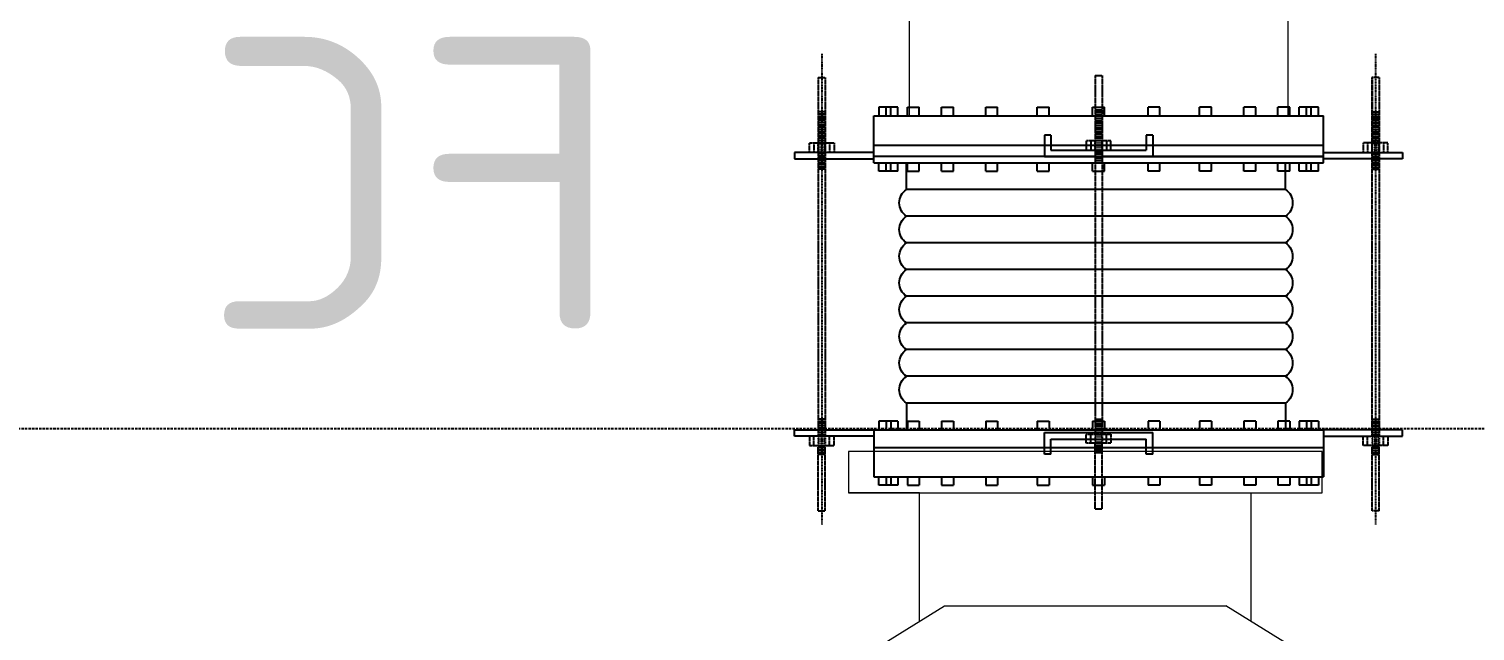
# Model space of a CAD drawing. Header units: inches. Extents: x 86328 to 235202, y 68629 to 184293.
# Drawn here: x 188622 to 190148, y 130288 to 130923 of the extents above; entities that cross this region are included whole.
import ezdxf

# ---------------------------------------------------------------- set-up
doc = ezdxf.new("R2010")
doc.units = ezdxf.units.IN
doc.header["$MEASUREMENT"] = 0
doc.linetypes.add('CENTER', pattern=[2, 1.25, -0.25, 0.25, -0.25])
doc.linetypes.add('HIDDEN', pattern=[0.375, 0.25, -0.125])
for name, color, linetype in [('1', 1, 'CENTER'), ('M-HVAC-EQPM-NEW', 5, 'Continuous'), ('text', 3, 'Continuous')]:
    doc.layers.add(name, color=color, linetype=linetype)
doc.layers.add('DIM', color=251, linetype='Continuous', lineweight=0)
doc.styles.add('ISO', font='isocpeur.ttf')

# ---------------------------------------------------------------- blocks, each defined once
blk = doc.blocks.new('SPS')
at = {"color": 5}
for p, q in [((250190.4, 207906.6), (250190.4, 207915.6)), ((250190.4, 207915.6), (250210.6, 207915.6)), ((250198.1, 207906.6), (250198.1, 207915.6)), ((250203, 207906.6), (250203, 207915.6)), ((250210.6, 207906.6), (250210.6, 207915.6)), ((250220.6, 207915.6), (250233.2, 207915.6)), ((250220.6, 207906.6), (250220.6, 207915.6)), ((250233.2, 207906.6), (250233.2, 207915.6)), ((250256.5, 207915.6), (250269.1, 207915.6)), ((250256.5, 207906.6), (250256.5, 207915.6)), ((250269.1, 207906.6), (250269.1, 207915.6)), ((250303.3, 207915.6), (250315.8, 207915.6)), ((250303.3, 207906.6), (250303.3, 207915.6)), ((250315.8, 207906.6), (250315.8, 207915.6)), ((250357.7, 207915.6), (250370.2, 207915.6)), ((250357.7, 207906.6), (250357.7, 207915.6)), ((250370.2, 207906.6), (250370.2, 207915.6)), ((250416.1, 207906.6), (250416.1, 207915.6)), ((250428.7, 207915.6), (250416.1, 207915.6)), ((250428.7, 207906.6), (250428.7, 207915.6)), ((250474.5, 207906.6), (250474.5, 207915.6)), ((250487.1, 207915.6), (250474.5, 207915.6)), ((250487.1, 207906.6), (250487.1, 207915.6)), ((250529, 207906.6), (250529, 207915.6)), ((250541.5, 207915.6), (250529, 207915.6)), ((250541.5, 207906.6), (250541.5, 207915.6)), ((250575.7, 207906.6), (250575.7, 207915.6)), ((250588.3, 207915.6), (250575.7, 207915.6)), ((250588.3, 207906.6), (250588.3, 207915.6)), ((250611.6, 207906.6), (250611.6, 207915.6)), ((250624.1, 207915.6), (250611.6, 207915.6)), ((250624.1, 207906.6), (250624.1, 207915.6)), ((250634.1, 207906.6), (250634.1, 207915.6)), ((250634.1, 207915.6), (250654.4, 207915.6)), ((250641.8, 207906.6), (250641.8, 207915.6)), ((250646.7, 207906.6), (250646.7, 207915.6)), ((250654.4, 207915.6), (250654.4, 207906.6)), ((250659.7, 207906.6), (250185, 207906.6)), ((250185, 207856.9), (250185, 207906.6)), ((250659.7, 207856.9), (250659.7, 207906.6)), ((250365.2, 207886.3), (250365.2, 207863.5)), ((250365.2, 207886.3), (250372.1, 207886.3)), ((250372.1, 207886.3), (250372.1, 207870.3)), ((250472.7, 207886.3), (250472.7, 207870.3)), ((250472.7, 207886.3), (250479.5, 207886.3)), ((250479.5, 207886.3), (250479.5, 207863.5)), ((250185, 207868), (250101.6, 207868)), ((250101.6, 207868), (250101.6, 207861.2)), ((250659.7, 207875.6), (250185, 207875.6)), ((250185, 207868), (250185, 207868)), ((250185, 207868), (250185, 207868)), ((250185, 207861.2), (250185, 207868)), ((250472.7, 207870.3), (250372.1, 207870.3)), ((250659.7, 207868), (250659.7, 207868)), ((250659.7, 207868), (250659.7, 207868)), ((250659.7, 207868), (250743.2, 207868)), ((250659.7, 207861.2), (250659.7, 207868)), ((250743.2, 207868), (250743.2, 207861.2)), ((250101.6, 207861.2), (250185, 207861.2)), ((250365.2, 207863.5), (250185, 207863.5)), ((250185, 207863.5), (250659.7, 207863.5)), ((250659.7, 207856.9), (250185, 207856.9)), ((250190.4, 207848), (250190.4, 207856.9)), ((250198.1, 207848), (250198.1, 207856.9)), ((250203, 207848), (250203, 207856.9)), ((250210.6, 207848), (250210.6, 207856.9)), ((250220.6, 207848), (250220.6, 207856.9)), ((250225.2, 207828.8), (250225.2, 207856.9)), ((250233.2, 207848), (250233.2, 207856.9)), ((250256.5, 207848), (250256.5, 207856.9)), ((250269.1, 207848), (250269.1, 207856.9)), ((250303.3, 207848), (250303.3, 207856.9)), ((250315.8, 207848), (250315.8, 207856.9)), ((250357.7, 207848), (250357.7, 207856.9)), ((250479.5, 207863.5), (250365.2, 207863.5)), ((250370.2, 207848), (250370.2, 207856.9)), ((250416.1, 207848), (250416.1, 207856.9)), ((250428.7, 207848), (250428.7, 207856.9)), ((250474.5, 207848), (250474.5, 207856.9)), ((250487.1, 207848), (250487.1, 207856.9)), ((250529, 207848), (250529, 207856.9)), ((250541.5, 207848), (250541.5, 207856.9)), ((250575.7, 207848), (250575.7, 207856.9)), ((250588.3, 207848), (250588.3, 207856.9)), ((250611.6, 207848), (250611.6, 207856.9)), ((250624.1, 207848), (250624.1, 207856.9)), ((250625.2, 207828.8), (250625.2, 207856.9)), ((250634.1, 207848), (250634.1, 207856.9)), ((250641.8, 207848), (250641.8, 207856.9)), ((250646.7, 207848), (250646.7, 207856.9)), ((250654.4, 207848), (250654.4, 207856.9)), ((250743.2, 207861.2), (250659.7, 207861.2)), ((250190.4, 207848), (250210.6, 207848)), ((250220.6, 207848), (250233.2, 207848)), ((250256.5, 207848), (250269.1, 207848)), ((250303.3, 207848), (250315.8, 207848)), ((250357.7, 207848), (250370.2, 207848)), ((250428.7, 207848), (250416.1, 207848)), ((250487.1, 207848), (250474.5, 207848)), ((250541.5, 207848), (250529, 207848)), ((250588.3, 207848), (250575.7, 207848)), ((250624.1, 207848), (250611.6, 207848)), ((250634.1, 207848), (250654.4, 207848)), ((250225.2, 207828.8), (250625.2, 207828.8)), ((250225.2, 207800.6), (250625.2, 207800.6)), ((250225.2, 207772.4), (250625.2, 207772.4)), ((250225.2, 207744.3), (250625.2, 207744.3)), ((250225.2, 207716.1), (250625.2, 207716.1)), ((250225.2, 207687.9), (250625.2, 207687.9)), ((250225.2, 207659.8), (250625.2, 207659.8)), ((250225.2, 207631.6), (250625.2, 207631.6)), ((250225.2, 207603.4), (250625.2, 207603.4)), ((250225.2, 207603.4), (250225.2, 207575.2)), ((250625.2, 207603.4), (250625.2, 207575.2)), ((250101.6, 207568.4), (250101.6, 207575.2)), ((250101.6, 207575.2), (250185, 207575.2)), ((250185, 207575.2), (250185, 207568.4)), ((250185, 207575.2), (250185, 207525.5)), ((250659.7, 207575.2), (250185, 207575.2)), ((250190.4, 207584.2), (250190.4, 207575.2)), ((250190.4, 207584.2), (250210.6, 207584.2)), ((250198.1, 207584.2), (250198.1, 207575.2)), ((250203, 207584.2), (250203, 207575.2)), ((250210.6, 207584.2), (250210.6, 207575.2)), ((250220.6, 207584.2), (250233.2, 207584.2)), ((250220.6, 207584.2), (250220.6, 207575.2)), ((250233.2, 207584.2), (250233.2, 207575.2)), ((250256.5, 207584.2), (250269.1, 207584.2)), ((250256.5, 207584.2), (250256.5, 207575.2)), ((250269.1, 207584.2), (250269.1, 207575.2)), ((250303.3, 207584.2), (250315.8, 207584.2)), ((250303.3, 207584.2), (250303.3, 207575.2)), ((250315.8, 207584.2), (250315.8, 207575.2)), ((250357.7, 207584.2), (250370.2, 207584.2)), ((250357.7, 207584.2), (250357.7, 207575.2)), ((250370.2, 207584.2), (250370.2, 207575.2)), ((250416.1, 207584.2), (250416.1, 207575.2)), ((250428.7, 207584.2), (250416.1, 207584.2)), ((250428.7, 207584.2), (250428.7, 207575.2)), ((250474.5, 207584.2), (250474.5, 207575.2)), ((250487.1, 207584.2), (250474.5, 207584.2)), ((250487.1, 207584.2), (250487.1, 207575.2)), ((250529, 207584.2), (250529, 207575.2)), ((250541.5, 207584.2), (250529, 207584.2)), ((250541.5, 207584.2), (250541.5, 207575.2)), ((250575.7, 207584.2), (250575.7, 207575.2)), ((250588.3, 207584.2), (250575.7, 207584.2)), ((250588.3, 207584.2), (250588.3, 207575.2)), ((250611.6, 207584.2), (250611.6, 207575.2)), ((250624.1, 207584.2), (250611.6, 207584.2)), ((250624.1, 207584.2), (250624.1, 207575.2)), ((250634.1, 207584.2), (250634.1, 207575.2)), ((250634.1, 207584.2), (250654.4, 207584.2)), ((250641.8, 207584.2), (250641.8, 207575.2)), ((250646.7, 207584.2), (250646.7, 207575.2)), ((250654.4, 207584.2), (250654.4, 207575.2)), ((250659.7, 207575.2), (250659.7, 207525.5)), ((250743.2, 207575.2), (250659.7, 207575.2)), ((250659.7, 207575.2), (250659.7, 207568.4)), ((250743.2, 207568.4), (250743.2, 207575.2)), ((250185, 207568.4), (250101.6, 207568.4)), ((250185, 207568.4), (250185, 207568.4)), ((250185, 207568.4), (250185, 207568.4)), ((250365.2, 207549.3), (250365.2, 207572.2)), ((250479.5, 207572.2), (250365.2, 207572.2)), ((250372.1, 207549.3), (250372.1, 207565.3)), ((250472.7, 207565.3), (250372.1, 207565.3)), ((250472.7, 207549.3), (250472.7, 207565.3)), ((250479.5, 207549.3), (250479.5, 207572.2)), ((250659.7, 207568.4), (250659.7, 207568.4)), ((250659.7, 207568.4), (250659.7, 207568.4)), ((250659.7, 207568.4), (250743.2, 207568.4)), ((250659.7, 207556.6), (250185, 207556.6)), ((250365.2, 207549.3), (250372.1, 207549.3)), ((250472.7, 207549.3), (250479.5, 207549.3)), ((250659.7, 207525.5), (250185, 207525.5)), ((250190.4, 207525.5), (250190.4, 207516.6)), ((250190.4, 207516.6), (250210.6, 207516.6)), ((250198.1, 207525.5), (250198.1, 207516.6)), ((250203, 207525.5), (250203, 207516.6)), ((250210.6, 207525.5), (250210.6, 207516.6)), ((250220.6, 207525.5), (250220.6, 207516.6)), ((250220.6, 207516.6), (250233.2, 207516.6)), ((250233.2, 207525.5), (250233.2, 207516.6)), ((250256.5, 207525.5), (250256.5, 207516.6)), ((250256.5, 207516.6), (250269.1, 207516.6)), ((250269.1, 207525.5), (250269.1, 207516.6)), ((250303.3, 207525.5), (250303.3, 207516.6)), ((250303.3, 207516.6), (250315.8, 207516.6)), ((250315.8, 207525.5), (250315.8, 207516.6)), ((250357.7, 207525.5), (250357.7, 207516.6)), ((250357.7, 207516.6), (250370.2, 207516.6)), ((250370.2, 207525.5), (250370.2, 207516.6)), ((250416.1, 207525.5), (250416.1, 207516.6)), ((250428.7, 207516.6), (250416.1, 207516.6)), ((250428.7, 207525.5), (250428.7, 207516.6)), ((250474.5, 207525.5), (250474.5, 207516.6)), ((250487.1, 207516.6), (250474.5, 207516.6)), ((250487.1, 207525.5), (250487.1, 207516.6)), ((250529, 207525.5), (250529, 207516.6)), ((250541.5, 207516.6), (250529, 207516.6)), ((250541.5, 207525.5), (250541.5, 207516.6)), ((250575.7, 207525.5), (250575.7, 207516.6)), ((250588.3, 207516.6), (250575.7, 207516.6)), ((250588.3, 207525.5), (250588.3, 207516.6)), ((250611.6, 207525.5), (250611.6, 207516.6)), ((250624.1, 207516.6), (250611.6, 207516.6)), ((250624.1, 207525.5), (250624.1, 207516.6)), ((250634.1, 207525.5), (250634.1, 207516.6)), ((250634.1, 207516.6), (250654.4, 207516.6)), ((250641.8, 207525.5), (250641.8, 207516.6)), ((250646.7, 207525.5), (250646.7, 207516.6)), ((250654.4, 207516.6), (250654.4, 207525.5))]:
    blk.add_line(p, q, dxfattribs=at)
for centre, start, end in [((250234.6, 207814.7), 123.6891, 236.3109), ((250615.8, 207814.7), 303.6891, 56.3109), ((250234.6, 207786.5), 123.6891, 236.3109), ((250615.8, 207786.5), 303.6891, 56.3109), ((250234.6, 207758.3), 123.6891, 236.3109), ((250615.8, 207758.3), 303.6891, 56.3109), ((250234.6, 207730.2), 123.6891, 236.3109), ((250615.8, 207730.2), 303.6891, 56.3109), ((250234.6, 207702), 123.6891, 236.3109), ((250615.8, 207702), 303.6891, 56.3109), ((250234.6, 207673.8), 123.6891, 236.3109), ((250615.8, 207673.8), 303.6891, 56.3109), ((250234.6, 207645.7), 123.6891, 236.3109), ((250615.8, 207645.7), 303.6891, 56.3109), ((250234.6, 207617.5), 123.6891, 236.3109), ((250615.8, 207617.5), 303.6891, 56.3109)]:
    blk.add_arc(centre, 16.9, start, end, dxfattribs=at)
at = {"layer": '1', "color": 5, "linetype": 'CENTER', "ltscale": 0.09}
for p, q in [((250130.2, 207972.1), (250130.2, 207475.1)), ((250714.6, 207972.1), (250714.6, 207475.1))]:
    blk.add_line(p, q, dxfattribs=at)
at = {"layer": '1', "color": 5}
for p, q in [((250126.4, 207946.9), (250126.4, 207568.4)), ((250126.4, 207946.9), (250126.4, 207877.9)), ((250126.4, 207946.9), (250134, 207946.9)), ((250133.9, 207946.9), (250133.9, 207877.9)), ((250134, 207946.9), (250134, 207568.4)), ((250418.6, 207949.2), (250418.6, 207570.7)), ((250418.6, 207949.2), (250418.6, 207880.2)), ((250426.2, 207949.2), (250418.6, 207949.2)), ((250426.2, 207949.2), (250418.6, 207949.2)), ((250426.2, 207949.2), (250426.2, 207570.7)), ((250426.2, 207949.2), (250426.2, 207880.2)), ((250710.8, 207946.9), (250710.8, 207568.4)), ((250710.8, 207946.9), (250710.8, 207877.9)), ((250718.4, 207946.9), (250710.8, 207946.9)), ((250718.4, 207946.9), (250718.4, 207568.4)), ((250718.4, 207946.9), (250718.4, 207877.9)), ((250133.9, 207910.7), (250126.4, 207910.7)), ((250133.9, 207910.7), (250126.4, 207910.7)), ((250426.2, 207913), (250418.6, 207913)), ((250426.2, 207913), (250418.6, 207913)), ((250426.2, 207910.6), (250418.6, 207910.6)), ((250426.2, 207910.6), (250418.6, 207910.6)), ((250426.2, 207910.6), (250418.6, 207910.6)), ((250426.2, 207910.6), (250418.6, 207910.6)), ((250710.8, 207910.7), (250718.4, 207910.7)), ((250710.8, 207910.7), (250718.4, 207910.7)), ((250133.9, 207908.3), (250126.4, 207908.3)), ((250133.9, 207908.3), (250126.4, 207908.3)), ((250133.9, 207908.3), (250126.4, 207908.3)), ((250133.9, 207908.3), (250126.4, 207908.3)), ((250133.9, 207906), (250126.4, 207906)), ((250133.9, 207906), (250126.4, 207906)), ((250133.9, 207903.8), (250126.4, 207903.8)), ((250133.9, 207903.8), (250126.4, 207903.8)), ((250133.9, 207901.5), (250126.4, 207901.5)), ((250133.9, 207901.5), (250126.4, 207901.5)), ((250133.9, 207901.5), (250126.4, 207901.5)), ((250133.9, 207901.5), (250126.4, 207901.5)), ((250133.9, 207899.2), (250126.4, 207899.2)), ((250133.9, 207899.2), (250126.4, 207899.2)), ((250133.9, 207896.8), (250126.4, 207896.8)), ((250133.9, 207896.8), (250126.4, 207896.8)), ((250426.2, 207908.3), (250418.6, 207908.3)), ((250426.2, 207908.3), (250418.6, 207908.3)), ((250426.2, 207906.1), (250418.6, 207906.1)), ((250426.2, 207906.1), (250418.6, 207906.1)), ((250426.2, 207903.8), (250418.6, 207903.8)), ((250426.2, 207903.8), (250418.6, 207903.8)), ((250426.2, 207903.8), (250418.6, 207903.8)), ((250426.2, 207903.8), (250418.6, 207903.8)), ((250426.2, 207901.4), (250418.6, 207901.4)), ((250426.2, 207901.4), (250418.6, 207901.4)), ((250426.2, 207899.1), (250418.6, 207899.1)), ((250426.2, 207899.1), (250418.6, 207899.1)), ((250426.2, 207896.8), (250418.6, 207896.8)), ((250426.2, 207896.8), (250418.6, 207896.8)), ((250710.8, 207908.3), (250718.4, 207908.3)), ((250710.8, 207908.3), (250718.4, 207908.3)), ((250710.8, 207908.3), (250718.4, 207908.3)), ((250710.8, 207908.3), (250718.4, 207908.3)), ((250710.8, 207906), (250718.4, 207906)), ((250710.8, 207906), (250718.4, 207906)), ((250710.8, 207903.8), (250718.4, 207903.8)), ((250710.8, 207903.8), (250718.4, 207903.8)), ((250710.8, 207901.5), (250718.4, 207901.5)), ((250710.8, 207901.5), (250718.4, 207901.5)), ((250710.8, 207901.5), (250718.4, 207901.5)), ((250710.8, 207901.5), (250718.4, 207901.5)), ((250710.8, 207899.2), (250718.4, 207899.2)), ((250710.8, 207899.2), (250718.4, 207899.2)), ((250710.8, 207896.8), (250718.4, 207896.8)), ((250710.8, 207896.8), (250718.4, 207896.8)), ((250133.9, 207894.5), (250126.4, 207894.5)), ((250133.9, 207894.5), (250126.4, 207894.5)), ((250133.9, 207892.1), (250126.4, 207892.1)), ((250133.9, 207892.1), (250126.4, 207892.1)), ((250133.9, 207889.8), (250126.4, 207889.8)), ((250133.9, 207889.8), (250126.4, 207889.8)), ((250133.9, 207887.5), (250126.4, 207887.5)), ((250133.9, 207887.5), (250126.4, 207887.5)), ((250133.9, 207885.1), (250126.4, 207885.1)), ((250133.9, 207885.1), (250126.4, 207885.1)), ((250133.9, 207882.8), (250126.4, 207882.8)), ((250133.9, 207882.8), (250126.4, 207882.8)), ((250133.9, 207880.5), (250126.4, 207880.5)), ((250133.9, 207880.5), (250126.4, 207880.5)), ((250409.4, 207870.3), (250409.4, 207880.2)), ((250409.4, 207880.2), (250435.4, 207880.2)), ((250409.4, 207870.3), (250409.4, 207880.2)), ((250409.4, 207880.2), (250435.4, 207880.2)), ((250414, 207880.2), (250414, 207870.3)), ((250414, 207880.2), (250414, 207870.3)), ((250426.2, 207894.4), (250418.6, 207894.4)), ((250426.2, 207894.4), (250418.6, 207894.4)), ((250426.2, 207892.1), (250418.6, 207892.1)), ((250426.2, 207892.1), (250418.6, 207892.1)), ((250426.2, 207889.8), (250418.6, 207889.8)), ((250426.2, 207889.8), (250418.6, 207889.8)), ((250426.2, 207887.4), (250418.6, 207887.4)), ((250426.2, 207887.4), (250418.6, 207887.4)), ((250426.2, 207885.1), (250418.6, 207885.1)), ((250426.2, 207885.1), (250418.6, 207885.1)), ((250426.2, 207882.8), (250418.6, 207882.8)), ((250426.2, 207882.8), (250418.6, 207882.8)), ((250426.2, 207880.4), (250418.6, 207880.4)), ((250426.2, 207880.4), (250418.6, 207880.4)), ((250430.7, 207880.2), (250430.7, 207870.3)), ((250430.7, 207880.2), (250430.7, 207870.3)), ((250435.4, 207880.2), (250435.4, 207870.3)), ((250435.4, 207880.2), (250435.4, 207870.3)), ((250710.8, 207894.5), (250718.4, 207894.5)), ((250710.8, 207894.5), (250718.4, 207894.5)), ((250710.8, 207892.1), (250718.4, 207892.1)), ((250710.8, 207892.1), (250718.4, 207892.1)), ((250710.8, 207889.8), (250718.4, 207889.8)), ((250710.8, 207889.8), (250718.4, 207889.8)), ((250710.8, 207887.5), (250718.4, 207887.5)), ((250710.8, 207887.5), (250718.4, 207887.5)), ((250710.8, 207885.1), (250718.4, 207885.1)), ((250710.8, 207885.1), (250718.4, 207885.1)), ((250710.8, 207882.8), (250718.4, 207882.8)), ((250710.8, 207882.8), (250718.4, 207882.8)), ((250710.8, 207880.5), (250718.4, 207880.5)), ((250710.8, 207880.5), (250718.4, 207880.5)), ((250117.2, 207868), (250117.2, 207877.9)), ((250117.2, 207877.9), (250143.2, 207877.9)), ((250117.2, 207868), (250117.2, 207877.9)), ((250117.2, 207877.9), (250143.2, 207877.9)), ((250143.2, 207868), (250117.2, 207868)), ((250143.2, 207868), (250117.2, 207868)), ((250121.8, 207877.9), (250121.8, 207868)), ((250121.8, 207877.9), (250121.8, 207868)), ((250133.9, 207878.1), (250126.4, 207878.1)), ((250133.9, 207878.1), (250126.4, 207878.1)), ((250133.9, 207866.5), (250126.4, 207866.5)), ((250133.9, 207866.5), (250126.4, 207866.5)), ((250138.5, 207877.9), (250138.5, 207868)), ((250138.5, 207877.9), (250138.5, 207868)), ((250143.2, 207877.9), (250143.2, 207868)), ((250143.2, 207877.9), (250143.2, 207868)), ((250435.4, 207870.3), (250409.4, 207870.3)), ((250435.4, 207870.3), (250409.4, 207870.3)), ((250426.2, 207869), (250418.6, 207869)), ((250426.2, 207869), (250418.6, 207869)), ((250426.2, 207868.8), (250418.6, 207868.8)), ((250426.2, 207868.8), (250418.6, 207868.8)), ((250426.2, 207866.7), (250418.6, 207866.7)), ((250426.2, 207866.7), (250418.6, 207866.7)), ((250426.2, 207866.4), (250418.6, 207866.4)), ((250426.2, 207866.4), (250418.6, 207866.4)), ((250727.6, 207877.9), (250701.6, 207877.9)), ((250701.6, 207877.9), (250701.6, 207868)), ((250727.6, 207877.9), (250701.6, 207877.9)), ((250701.6, 207877.9), (250701.6, 207868)), ((250701.6, 207868), (250727.6, 207868)), ((250701.6, 207868), (250727.6, 207868)), ((250706.3, 207877.9), (250706.3, 207868)), ((250706.3, 207877.9), (250706.3, 207868)), ((250710.8, 207878.1), (250718.4, 207878.1)), ((250710.8, 207878.1), (250718.4, 207878.1)), ((250710.8, 207866.5), (250718.4, 207866.5)), ((250710.8, 207866.5), (250718.4, 207866.5)), ((250723, 207877.9), (250723, 207868)), ((250723, 207877.9), (250723, 207868)), ((250727.6, 207868), (250727.6, 207877.9)), ((250727.6, 207868), (250727.6, 207877.9)), ((250133.9, 207864.1), (250126.4, 207864.1)), ((250133.9, 207864.1), (250126.4, 207864.1)), ((250133.9, 207861.8), (250126.4, 207861.8)), ((250133.9, 207861.8), (250126.4, 207861.8)), ((250133.9, 207859.5), (250126.4, 207859.5)), ((250133.9, 207859.5), (250126.4, 207859.5)), ((250133.9, 207857.1), (250126.4, 207857.1)), ((250133.9, 207857.1), (250126.4, 207857.1)), ((250133.9, 207854.8), (250126.4, 207854.8)), ((250133.9, 207854.8), (250126.4, 207854.8)), ((250133.9, 207852.4), (250126.4, 207852.4)), ((250133.9, 207852.4), (250126.4, 207852.4)), ((250133.9, 207850.1), (250126.4, 207850.1)), ((250133.9, 207850.1), (250126.4, 207850.1)), ((250426.2, 207864.1), (250418.6, 207864.1)), ((250426.2, 207864.1), (250418.6, 207864.1)), ((250426.2, 207861.7), (250418.6, 207861.7)), ((250426.2, 207861.7), (250418.6, 207861.7)), ((250426.2, 207859.4), (250418.6, 207859.4)), ((250426.2, 207859.4), (250418.6, 207859.4)), ((250426.2, 207857.1), (250418.6, 207857.1)), ((250426.2, 207857.1), (250418.6, 207857.1)), ((250710.8, 207864.1), (250718.4, 207864.1)), ((250710.8, 207864.1), (250718.4, 207864.1)), ((250710.8, 207861.8), (250718.4, 207861.8)), ((250710.8, 207861.8), (250718.4, 207861.8)), ((250710.8, 207859.5), (250718.4, 207859.5)), ((250710.8, 207859.5), (250718.4, 207859.5)), ((250710.8, 207857.1), (250718.4, 207857.1)), ((250710.8, 207857.1), (250718.4, 207857.1)), ((250710.8, 207854.8), (250718.4, 207854.8)), ((250710.8, 207854.8), (250718.4, 207854.8)), ((250710.8, 207852.4), (250718.4, 207852.4)), ((250710.8, 207852.4), (250718.4, 207852.4)), ((250710.8, 207850.1), (250718.4, 207850.1)), ((250710.8, 207850.1), (250718.4, 207850.1)), ((250133.9, 207586.3), (250126.4, 207586.3)), ((250133.9, 207586.3), (250126.4, 207586.3)), ((250133.9, 207584), (250126.4, 207584)), ((250133.9, 207584), (250126.4, 207584)), ((250133.9, 207581.7), (250126.4, 207581.7)), ((250133.9, 207581.7), (250126.4, 207581.7)), ((250133.9, 207579.3), (250126.4, 207579.3)), ((250133.9, 207579.3), (250126.4, 207579.3)), ((250133.9, 207577), (250126.4, 207577)), ((250133.9, 207577), (250126.4, 207577)), ((250133.9, 207574.6), (250126.4, 207574.6)), ((250133.9, 207574.6), (250126.4, 207574.6)), ((250426.2, 207586.3), (250418.6, 207586.3)), ((250426.2, 207586.3), (250418.6, 207586.3)), ((250426.2, 207583.9), (250418.6, 207583.9)), ((250426.2, 207583.9), (250418.6, 207583.9)), ((250426.2, 207581.6), (250418.6, 207581.6)), ((250426.2, 207581.6), (250418.6, 207581.6)), ((250426.2, 207579.3), (250418.6, 207579.3)), ((250426.2, 207579.3), (250418.6, 207579.3)), ((250426.2, 207576.9), (250418.6, 207576.9)), ((250426.2, 207576.9), (250418.6, 207576.9)), ((250426.2, 207574.6), (250418.6, 207574.6)), ((250426.2, 207574.6), (250418.6, 207574.6)), ((250710.8, 207586.3), (250718.4, 207586.3)), ((250710.8, 207586.3), (250718.4, 207586.3)), ((250710.8, 207584), (250718.4, 207584)), ((250710.8, 207584), (250718.4, 207584)), ((250710.8, 207581.7), (250718.4, 207581.7)), ((250710.8, 207581.7), (250718.4, 207581.7)), ((250710.8, 207579.3), (250718.4, 207579.3)), ((250710.8, 207579.3), (250718.4, 207579.3)), ((250710.8, 207577), (250718.4, 207577)), ((250710.8, 207577), (250718.4, 207577)), ((250710.8, 207574.6), (250718.4, 207574.6)), ((250710.8, 207574.6), (250718.4, 207574.6)), ((250117.2, 207568.4), (250117.2, 207558.6)), ((250143.2, 207568.4), (250117.2, 207568.4)), ((250117.2, 207568.4), (250117.2, 207558.6)), ((250143.2, 207568.4), (250117.2, 207568.4)), ((250121.8, 207558.6), (250121.8, 207568.4)), ((250121.8, 207558.6), (250121.8, 207568.4)), ((250133.9, 207572.3), (250126.4, 207572.3)), ((250133.9, 207572.3), (250126.4, 207572.3)), ((250133.9, 207570), (250126.4, 207570)), ((250133.9, 207570), (250126.4, 207570)), ((250138.5, 207558.6), (250138.5, 207568.4)), ((250138.5, 207558.6), (250138.5, 207568.4)), ((250143.2, 207558.6), (250143.2, 207568.4)), ((250143.2, 207558.6), (250143.2, 207568.4)), ((250409.4, 207570.7), (250409.4, 207560.9)), ((250435.4, 207570.7), (250409.4, 207570.7)), ((250409.4, 207570.7), (250409.4, 207560.9)), ((250435.4, 207570.7), (250409.4, 207570.7)), ((250409.4, 207560.9), (250435.4, 207560.9)), ((250409.4, 207560.9), (250435.4, 207560.9)), ((250414, 207560.9), (250414, 207570.7)), ((250414, 207560.9), (250414, 207570.7)), ((250426.2, 207572.3), (250418.6, 207572.3)), ((250426.2, 207572.3), (250418.6, 207572.3)), ((250418.6, 207491.8), (250418.6, 207560.9)), ((250426.2, 207560.6), (250418.6, 207560.6)), ((250426.2, 207560.6), (250418.6, 207560.6)), ((250426.2, 207491.8), (250426.2, 207560.9)), ((250430.7, 207560.9), (250430.7, 207570.7)), ((250430.7, 207560.9), (250430.7, 207570.7)), ((250435.4, 207560.9), (250435.4, 207570.7)), ((250435.4, 207560.9), (250435.4, 207570.7)), ((250701.6, 207558.6), (250701.6, 207568.4)), ((250701.6, 207568.4), (250727.6, 207568.4)), ((250701.6, 207558.6), (250701.6, 207568.4)), ((250701.6, 207568.4), (250727.6, 207568.4)), ((250706.3, 207558.6), (250706.3, 207568.4)), ((250706.3, 207558.6), (250706.3, 207568.4)), ((250710.8, 207572.3), (250718.4, 207572.3)), ((250710.8, 207572.3), (250718.4, 207572.3)), ((250710.8, 207570), (250718.4, 207570)), ((250710.8, 207570), (250718.4, 207570)), ((250723, 207558.6), (250723, 207568.4)), ((250723, 207558.6), (250723, 207568.4)), ((250727.6, 207568.4), (250727.6, 207558.6)), ((250727.6, 207568.4), (250727.6, 207558.6)), ((250117.2, 207558.6), (250143.2, 207558.6)), ((250117.2, 207558.6), (250143.2, 207558.6)), ((250126.4, 207489.5), (250126.4, 207558.6)), ((250133.9, 207558.3), (250126.4, 207558.3)), ((250133.9, 207558.3), (250126.4, 207558.3)), ((250133.9, 207556), (250126.4, 207556)), ((250133.9, 207556), (250126.4, 207556)), ((250133.9, 207553.6), (250126.4, 207553.6)), ((250133.9, 207553.6), (250126.4, 207553.6)), ((250133.9, 207551.3), (250126.4, 207551.3)), ((250133.9, 207551.3), (250126.4, 207551.3)), ((250133.9, 207549), (250126.4, 207549)), ((250133.9, 207549), (250126.4, 207549)), ((250133.9, 207489.5), (250133.9, 207558.6)), ((250426.2, 207558.3), (250418.6, 207558.3)), ((250426.2, 207558.3), (250418.6, 207558.3)), ((250426.2, 207555.9), (250418.6, 207555.9)), ((250426.2, 207555.9), (250418.6, 207555.9)), ((250426.2, 207553.6), (250418.6, 207553.6)), ((250426.2, 207553.6), (250418.6, 207553.6)), ((250426.2, 207551.3), (250418.6, 207551.3)), ((250426.2, 207551.3), (250418.6, 207551.3)), ((250727.6, 207558.6), (250701.6, 207558.6)), ((250727.6, 207558.6), (250701.6, 207558.6)), ((250710.8, 207489.5), (250710.8, 207558.6)), ((250710.8, 207558.3), (250718.4, 207558.3)), ((250710.8, 207558.3), (250718.4, 207558.3)), ((250710.8, 207556), (250718.4, 207556)), ((250710.8, 207556), (250718.4, 207556)), ((250710.8, 207553.6), (250718.4, 207553.6)), ((250710.8, 207553.6), (250718.4, 207553.6)), ((250710.8, 207551.3), (250718.4, 207551.3)), ((250710.8, 207551.3), (250718.4, 207551.3)), ((250710.8, 207549), (250718.4, 207549)), ((250710.8, 207549), (250718.4, 207549)), ((250718.4, 207489.5), (250718.4, 207558.6)), ((250126.4, 207489.5), (250133.9, 207489.5)), ((250426.2, 207491.8), (250418.6, 207491.8)), ((250426.2, 207491.8), (250418.6, 207491.8)), ((250718.4, 207489.5), (250710.8, 207489.5))]:
    blk.add_line(p, q, dxfattribs=at)
at = {"layer": '1', "color": 5, "linetype": 'HIDDEN', "ltscale": 0.009}
for p, q in [((250418.6, 207870.3), (250418.6, 207880.2)), ((250426.2, 207870.3), (250426.2, 207880.2)), ((250126.4, 207868), (250126.4, 207877.9)), ((250133.9, 207875.8), (250126.4, 207875.8)), ((250133.9, 207875.8), (250126.4, 207875.8)), ((250133.9, 207873.5), (250126.4, 207873.5)), ((250133.9, 207873.5), (250126.4, 207873.5)), ((250133.9, 207871.1), (250126.4, 207871.1)), ((250133.9, 207871.1), (250126.4, 207871.1)), ((250133.9, 207868.8), (250126.4, 207868.8)), ((250133.9, 207868.8), (250126.4, 207868.8)), ((250133.9, 207868), (250133.9, 207877.9)), ((250426.2, 207878.1), (250418.6, 207878.1)), ((250426.2, 207878.1), (250418.6, 207878.1)), ((250426.2, 207875.8), (250418.6, 207875.8)), ((250426.2, 207875.8), (250418.6, 207875.8)), ((250426.2, 207873.4), (250418.6, 207873.4)), ((250426.2, 207873.4), (250418.6, 207873.4)), ((250426.2, 207871.1), (250418.6, 207871.1)), ((250426.2, 207871.1), (250418.6, 207871.1)), ((250710.8, 207868), (250710.8, 207877.9)), ((250710.8, 207875.8), (250718.4, 207875.8)), ((250710.8, 207875.8), (250718.4, 207875.8)), ((250710.8, 207873.5), (250718.4, 207873.5)), ((250710.8, 207873.5), (250718.4, 207873.5)), ((250710.8, 207871.1), (250718.4, 207871.1)), ((250710.8, 207871.1), (250718.4, 207871.1)), ((250710.8, 207868.8), (250718.4, 207868.8)), ((250710.8, 207868.8), (250718.4, 207868.8)), ((250718.4, 207868), (250718.4, 207877.9)), ((250126.4, 207568.4), (250126.4, 207558.6)), ((250133.9, 207567.6), (250126.4, 207567.6)), ((250133.9, 207567.6), (250126.4, 207567.6)), ((250133.9, 207565.3), (250126.4, 207565.3)), ((250133.9, 207565.3), (250126.4, 207565.3)), ((250133.9, 207563), (250126.4, 207563)), ((250133.9, 207563), (250126.4, 207563)), ((250133.9, 207560.6), (250126.4, 207560.6)), ((250133.9, 207560.6), (250126.4, 207560.6)), ((250133.9, 207568.4), (250133.9, 207558.6)), ((250418.6, 207570.7), (250418.6, 207560.9)), ((250426.2, 207569.9), (250418.6, 207569.9)), ((250426.2, 207569.9), (250418.6, 207569.9)), ((250426.2, 207567.6), (250418.6, 207567.6)), ((250426.2, 207567.6), (250418.6, 207567.6)), ((250426.2, 207565.3), (250418.6, 207565.3)), ((250426.2, 207565.3), (250418.6, 207565.3)), ((250426.2, 207562.9), (250418.6, 207562.9)), ((250426.2, 207562.9), (250418.6, 207562.9)), ((250426.2, 207570.7), (250426.2, 207560.9)), ((250710.8, 207568.4), (250710.8, 207558.6)), ((250710.8, 207567.6), (250718.4, 207567.6)), ((250710.8, 207567.6), (250718.4, 207567.6)), ((250710.8, 207565.3), (250718.4, 207565.3)), ((250710.8, 207565.3), (250718.4, 207565.3)), ((250710.8, 207563), (250718.4, 207563)), ((250710.8, 207563), (250718.4, 207563)), ((250710.8, 207560.6), (250718.4, 207560.6)), ((250710.8, 207560.6), (250718.4, 207560.6)), ((250718.4, 207568.4), (250718.4, 207558.6))]:
    blk.add_line(p, q, dxfattribs=at)
at = {"layer": 'DIM', "color": 5, "linetype": 'Continuous', "ltscale": 10}
for p, q in [((250222.4, 207906.6), (250222.4, 208006.6)), ((250622.4, 208006.6), (250622.4, 207906.6)), ((250622.4, 207906.6), (250222.4, 207906.6))]:
    blk.add_line(p, q, dxfattribs=at)
at = {"layer": 'DIM', "color": 5, "linetype": 'HIDDEN', "lineweight": 25, "ltscale": 10}
blk.add_line((249861.7, 207576.3), (252861.7, 207576.3), dxfattribs=at)
at = {"layer": 'DIM', "color": 5, "linetype": 'Continuous'}
for p, q in [((250186.5, 207508.5), (250186.5, 207552.4)), ((250186.5, 207552.4), (250686.5, 207552.4)), ((250686.5, 207552.4), (250686.5, 207508.5)), ((250686.5, 207508.5), (250186.5, 207508.5)), ((250261.5, 207372.9), (250261.5, 207508.5)), ((250611.5, 207372.9), (250611.5, 207508.5)), ((250611.5, 207508.5), (250686.5, 207508.5)), ((250128.9, 207291.1), (250288, 207389.2)), ((250585, 207389.2), (250288, 207389.2)), ((250585, 207389.2), (250288, 207389.2)), ((250744.1, 207291.1), (250585, 207389.2))]:
    blk.add_line(p, q, dxfattribs=at)
at = {"layer": 'text', "color": 5, "style": 'ISO'}
blk.add_text('FC', height=307.62, dxfattribs=at).set_placement((250925.7, 207681.3))

msp = doc.modelspace()

# ---------------------------------------------------------------- block references
at = {"layer": 'M-HVAC-EQPM-NEW', "color": 8, "xscale": -1}
msp.add_blockref('SPS', (440173, -77074.9), dxfattribs=at)

doc.saveas('drawing.dxf')
